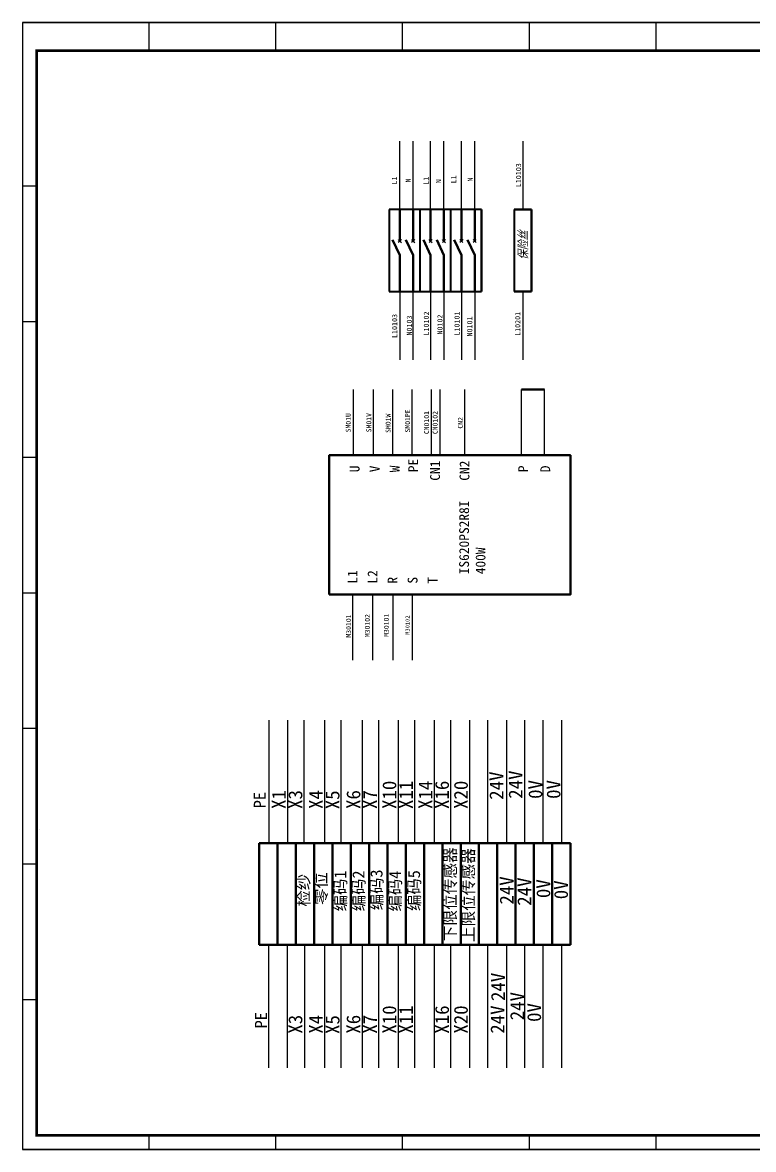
# Model space of a CAD drawing. Header units: inches. Extents: x 16762 to 17541, y 399939 to 400567.
# Drawn here: x 16761.8 to 16975.6, y 400225.7 to 400555.2 of the extents above; entities that cross this region are included whole.
import ezdxf

# ---------------------------------------------------------------- set-up
doc = ezdxf.new("R2010")
doc.units = ezdxf.units.IN
doc.header["$MEASUREMENT"] = 0
for name, color, linetype, lineweight in [('_0', 7, 'Continuous', 25), ('CU', 7, 'Continuous', 50), ('粗实线', 7, 'Continuous', 50)]:
    doc.layers.add(name, color=color, linetype=linetype, lineweight=lineweight)
doc.layers.add('细实线', color=7, linetype='Continuous')
doc.styles.get("Standard").update_dxf_attribs({"font": 'arial.ttf'})
doc.styles.add('工程文字', font='gbeitc.shx', dxfattribs={"bigfont": 'gbcbig.shx'})

# ---------------------------------------------------------------- blocks, each defined once
blk = doc.blocks.new('*U2')
at = {"layer": '_0', "color": 0}
blk.add_line((0.22, -0.23), (-0.22, 0.23), dxfattribs=at)
blk = doc.blocks.new('*U3')
at = {"layer": '粗实线', "color": 0, "linetype": 'ByBlock', "lineweight": -2, "transparency": 16777216}
blk.add_blockref('*U2', (1796.26, -1462.75), dxfattribs=at)
for p, rotation in [((1796.71, -1462.76), 270), ((1796.25, -1463.2), 89.99999999999997), ((1796.7, -1463.21), 180)]:
    blk.add_blockref('*U2', p, dxfattribs=dict(at, rotation=rotation))
blk = doc.blocks.new('*U4')
at = {"layer": '_0', "color": 0}
blk.add_line((0.22, -0.23), (-0.22, 0.23), dxfattribs=at)
blk = doc.blocks.new('*U5')
at = {"layer": '粗实线', "color": 0, "linetype": 'ByBlock', "lineweight": -2, "transparency": 16777216}
blk.add_blockref('*U4', (1796.26, -1462.75), dxfattribs=at)
for p, rotation in [((1796.71, -1462.76), 270), ((1796.25, -1463.2), 89.99999999999997), ((1796.7, -1463.21), 180)]:
    blk.add_blockref('*U4', p, dxfattribs=dict(at, rotation=rotation))
blk = doc.blocks.new('*U6')
at = {"layer": '_0', "color": 0}
blk.add_line((0.22, -0.23), (-0.22, 0.23), dxfattribs=at)
blk = doc.blocks.new('*U7')
at = {"layer": '粗实线', "color": 0, "linetype": 'ByBlock', "lineweight": -2, "transparency": 16777216}
blk.add_blockref('*U6', (1796.26, -1462.75), dxfattribs=at)
for p, rotation in [((1796.71, -1462.76), 270), ((1796.25, -1463.2), 89.99999999999997), ((1796.7, -1463.21), 180)]:
    blk.add_blockref('*U6', p, dxfattribs=dict(at, rotation=rotation))
blk = doc.blocks.new('*U8')
at = {"layer": '_0', "color": 0}
blk.add_line((0.22, -0.23), (-0.22, 0.23), dxfattribs=at)
blk = doc.blocks.new('*U9')
at = {"layer": '粗实线', "color": 0, "linetype": 'ByBlock', "lineweight": -2, "transparency": 16777216}
blk.add_blockref('*U8', (1796.26, -1462.75), dxfattribs=at)
for p, rotation in [((1796.71, -1462.76), 270), ((1796.25, -1463.2), 89.99999999999997), ((1796.7, -1463.21), 180)]:
    blk.add_blockref('*U8', p, dxfattribs=dict(at, rotation=rotation))
blk = doc.blocks.new('*U10')
at = {"layer": '_0', "color": 0}
blk.add_line((0.22, -0.23), (-0.22, 0.23), dxfattribs=at)
blk = doc.blocks.new('*U11')
at = {"layer": '粗实线', "color": 0, "linetype": 'ByBlock', "lineweight": -2, "transparency": 16777216}
blk.add_blockref('*U10', (1796.26, -1462.75), dxfattribs=at)
for p, rotation in [((1796.71, -1462.76), 270), ((1796.25, -1463.2), 89.99999999999997), ((1796.7, -1463.21), 180)]:
    blk.add_blockref('*U10', p, dxfattribs=dict(at, rotation=rotation))
blk = doc.blocks.new('*U12')
at = {"layer": '_0', "color": 0}
blk.add_line((0.22, -0.23), (-0.22, 0.23), dxfattribs=at)
blk = doc.blocks.new('*U1')
at = {"layer": '粗实线', "color": 0, "linetype": 'ByBlock', "lineweight": -2, "transparency": 16777216}
blk.add_blockref('*U12', (1796.26, -1462.75), dxfattribs=at)
for p, rotation in [((1796.71, -1462.76), 270), ((1796.25, -1463.2), 89.99999999999997), ((1796.7, -1463.21), 180)]:
    blk.add_blockref('*U12', p, dxfattribs=dict(at, rotation=rotation))

msp = doc.modelspace()

# ---------------------------------------------------------------- linework, layer by layer
at = {"color": 1}
for q in [(16761.76, 400225.71), (16761.76, 400225.71), (16988.27, 400555.18), (16988.27, 400555.18)]:
    msp.add_line((16761.76, 400555.18), q, dxfattribs=at)
for p, q in [((16798.82, 400546.94), (16798.82, 400555.18)), ((16798.82, 400546.94), (16798.82, 400555.18)), ((16835.89, 400546.94), (16835.89, 400555.18)), ((16835.89, 400546.94), (16835.89, 400555.18)), ((16872.95, 400546.94), (16872.95, 400555.18)), ((16872.95, 400546.94), (16872.95, 400555.18)), ((16910.02, 400546.94), (16910.02, 400555.18)), ((16910.02, 400546.94), (16910.02, 400555.18)), ((16947.08, 400546.94), (16947.08, 400555.18)), ((16947.08, 400546.94), (16947.08, 400555.18)), ((16795.87, 400546.94), (16765.87, 400546.94)), ((16795.87, 400546.94), (16765.87, 400546.94)), ((16765.87, 400546.94), (16765.87, 400229.83)), ((16765.87, 400507.3), (16761.76, 400507.3)), ((16765.87, 400507.3), (16761.76, 400507.3)), ((16765.87, 400500.27), (16765.87, 400440.27)), ((16765.87, 400320.27), (16765.87, 400500.27)), ((16765.87, 400467.66), (16761.76, 400467.66)), ((16765.87, 400467.66), (16761.76, 400467.66)), ((16765.87, 400428.02), (16761.76, 400428.02)), ((16765.87, 400428.02), (16761.76, 400428.02)), ((16765.87, 400388.38), (16761.76, 400388.38)), ((16765.87, 400388.38), (16761.76, 400388.38)), ((16765.87, 400388.38), (16761.76, 400388.38)), ((16765.87, 400388.38), (16761.76, 400388.38)), ((16765.87, 400348.74), (16761.76, 400348.74)), ((16765.87, 400348.74), (16761.76, 400348.74)), ((16766.65, 400319.14), (16766.65, 400319.14)), ((16766.65, 400319.14), (16766.65, 400319.14)), ((16765.87, 400309.1), (16761.76, 400309.1)), ((16765.87, 400309.1), (16761.76, 400309.1)), ((16765.87, 400269.46), (16761.76, 400269.46)), ((16765.87, 400269.46), (16761.76, 400269.46)), ((16815.32, 400229.83), (16765.87, 400229.83)), ((16765.87, 400229.83), (16795.87, 400229.83)), ((16798.82, 400225.71), (16798.82, 400229.83)), ((16798.82, 400225.71), (16798.82, 400229.83)), ((16798.82, 400229.83), (16813.24, 400229.83)), ((16813.24, 400229.83), (16798.82, 400229.83)), ((16835.89, 400225.71), (16835.89, 400229.83)), ((16835.89, 400225.71), (16835.89, 400229.83)), ((16872.95, 400225.71), (16872.95, 400229.83)), ((16872.95, 400225.71), (16872.95, 400229.83)), ((16910.02, 400225.71), (16910.02, 400229.83)), ((16910.02, 400225.71), (16910.02, 400229.83)), ((16947.08, 400225.71), (16947.08, 400229.83)), ((16947.08, 400225.71), (16947.08, 400229.83)), ((17206.54, 400225.71), (16761.76, 400225.71)), ((17206.54, 400225.71), (16761.76, 400225.71))]:
    msp.add_line(p, q)
msp.add_lwpolyline([(16988.27, 400555.18), (16761.76, 400555.18), (16761.76, 400225.71), (17206.54, 400225.71)], dxfattribs=at)
at = {"const_width": 0.824}
msp.add_lwpolyline([(16984.15, 400229.83), (16765.87, 400229.83), (16765.87, 400546.94), (16984.15, 400546.94)], dxfattribs=at)
msp.add_lwpolyline([(16984.15, 400229.83), (16765.87, 400229.83), (16765.87, 400546.94), (16984.15, 400546.94)], dxfattribs=at)
at = {"layer": 'CU', "color": 0, "lineweight": 40}
for p, q in [((16877.98, 400500.54), (16868.98, 400500.54)), ((16868.98, 400500.54), (16868.98, 400476.54)), ((16877.98, 400500.54), (16877.98, 400476.54)), ((16886.98, 400500.54), (16877.98, 400500.54)), ((16877.98, 400500.54), (16877.98, 400476.54)), ((16886.98, 400500.54), (16886.98, 400476.54)), ((16895.98, 400500.54), (16886.98, 400500.54)), ((16886.98, 400500.54), (16886.98, 400476.54)), ((16905.62, 400500.54), (16905.62, 400476.54)), ((16868.98, 400476.54), (16877.98, 400476.54)), ((16877.98, 400476.54), (16886.98, 400476.54)), ((16886.98, 400476.54), (16895.98, 400476.54))]:
    msp.add_line(p, q, dxfattribs=at)
at = {"layer": '粗实线', "color": 0}
for p, q in [((16872.15, 400500.54), (16872.15, 400491.29)), ((16876.05, 400500.54), (16876.05, 400491.29)), ((16881.15, 400500.54), (16881.15, 400491.29)), ((16885.05, 400500.54), (16885.05, 400491.29)), ((16890.15, 400500.54), (16890.15, 400491.29)), ((16894.05, 400500.54), (16894.05, 400491.29)), ((16872.15, 400487.19), (16870.01, 400491.65)), ((16876.05, 400487.19), (16873.92, 400491.65)), ((16881.15, 400487.19), (16879.01, 400491.65)), ((16885.05, 400487.19), (16882.92, 400491.65)), ((16890.15, 400487.19), (16888.01, 400491.65)), ((16894.05, 400487.19), (16891.92, 400491.65)), ((16872.15, 400487.19), (16872.15, 400476.54)), ((16876.05, 400487.19), (16876.05, 400476.54)), ((16831.01, 400315.25), (16831.01, 400285.55)), ((16836.37, 400315.25), (16836.37, 400285.55)), ((16841.73, 400315.25), (16841.73, 400285.55)), ((16847.08, 400315.25), (16847.08, 400285.55)), ((16852.44, 400315.25), (16852.44, 400285.55)), ((16857.8, 400315.25), (16857.8, 400285.55)), ((16863.15, 400315.25), (16863.15, 400285.55)), ((16868.51, 400315.25), (16868.51, 400285.55)), ((16868.51, 400315.25), (16868.51, 400285.55)), ((16873.87, 400315.25), (16873.87, 400285.55)), ((16879.22, 400315.25), (16879.22, 400285.55)), ((16884.58, 400315.25), (16884.58, 400285.55)), ((16889.94, 400315.25), (16889.94, 400285.55)), ((16895.29, 400315.25), (16895.29, 400285.55)), ((16900.65, 400315.25), (16900.65, 400285.55)), ((16906.01, 400315.25), (16906.01, 400285.55)), ((16911.36, 400315.25), (16911.36, 400285.55)), ((16916.72, 400315.25), (16916.72, 400285.55)), ((16922.08, 400315.25), (16922.08, 400285.55))]:
    msp.add_line(p, q, dxfattribs=at)
at = {"layer": '粗实线'}
for p, q in [((16895.98, 400500.54), (16895.98, 400476.54)), ((16905.62, 400500.54), (16910.62, 400500.54)), ((16910.62, 400500.54), (16910.61, 400476.54)), ((16881.15, 400476.54), (16881.15, 400487.19)), ((16885.05, 400487.19), (16885.05, 400476.54)), ((16890.15, 400487.19), (16890.15, 400476.54)), ((16894.05, 400487.19), (16894.05, 400476.54)), ((16910.61, 400476.54), (16905.62, 400476.54)), ((16907.77, 400447.87), (16914.49, 400447.87)), ((16831.01, 400315.25), (16836.37, 400315.25)), ((16836.37, 400315.25), (16841.73, 400315.25)), ((16841.73, 400315.25), (16847.08, 400315.25)), ((16847.08, 400315.25), (16852.44, 400315.25)), ((16852.44, 400315.25), (16857.8, 400315.25)), ((16857.8, 400315.25), (16863.15, 400315.25)), ((16863.15, 400315.25), (16868.51, 400315.25)), ((16868.51, 400315.25), (16873.87, 400315.25)), ((16873.87, 400315.25), (16879.22, 400315.25)), ((16879.22, 400315.25), (16884.58, 400315.25)), ((16884.58, 400315.25), (16889.94, 400315.25)), ((16889.94, 400315.25), (16895.29, 400315.25)), ((16895.29, 400315.25), (16900.65, 400315.25)), ((16895.29, 400315.25), (16895.29, 400285.55)), ((16900.65, 400315.25), (16906.01, 400315.25)), ((16906.01, 400315.25), (16911.36, 400315.25)), ((16911.36, 400315.25), (16916.72, 400315.25)), ((16916.72, 400315.25), (16922.08, 400315.25)), ((16831.01, 400285.55), (16836.37, 400285.55)), ((16836.37, 400285.55), (16841.73, 400285.55)), ((16841.73, 400285.55), (16847.08, 400285.55)), ((16847.08, 400285.55), (16852.44, 400285.55)), ((16852.44, 400285.55), (16857.8, 400285.55)), ((16857.8, 400285.55), (16863.15, 400285.55)), ((16863.15, 400285.55), (16868.51, 400285.55)), ((16868.51, 400285.55), (16873.87, 400285.55)), ((16873.87, 400285.55), (16879.22, 400285.55)), ((16879.22, 400285.55), (16884.58, 400285.55)), ((16884.58, 400285.55), (16889.94, 400285.55)), ((16889.94, 400285.55), (16895.29, 400285.55)), ((16895.29, 400285.55), (16900.65, 400285.55)), ((16900.65, 400285.55), (16906.01, 400285.55)), ((16906.01, 400285.55), (16911.36, 400285.55)), ((16911.36, 400285.55), (16916.72, 400285.55)), ((16916.72, 400285.55), (16922.08, 400285.55))]:
    msp.add_line(p, q, dxfattribs=at)
at = {"layer": '粗实线', "color": 0}
msp.add_lwpolyline([(16851.46, 400387.94), (16851.46, 400428.67), (16922.02, 400428.67), (16922.02, 400387.94)], close=True, dxfattribs=at)
at = {"layer": '细实线'}
for p, q in [((16872.15, 400500.54), (16872.15, 400520.54)), ((16876.05, 400500.54), (16876.05, 400520.54)), ((16881.15, 400500.54), (16881.15, 400520.54)), ((16885.05, 400500.54), (16885.05, 400520.54)), ((16890.15, 400500.54), (16890.15, 400520.54)), ((16894.05, 400500.54), (16894.05, 400520.54)), ((16908.12, 400520.54), (16908.12, 400500.54)), ((16872.15, 400476.54), (16872.15, 400456.54)), ((16876.05, 400456.54), (16876.05, 400476.54)), ((16908.11, 400476.54), (16908.11, 400456.54)), ((16858.6, 400428.67), (16858.6, 400447.87)), ((16864.38, 400428.67), (16864.38, 400447.87)), ((16870.05, 400428.67), (16870.05, 400447.87)), ((16875.71, 400428.67), (16875.71, 400447.87)), ((16881.37, 400428.67), (16881.37, 400447.87)), ((16883.93, 400428.67), (16883.93, 400447.87)), ((16891.12, 400428.67), (16891.12, 400447.87)), ((16907.77, 400428.67), (16907.77, 400447.87)), ((16914.49, 400428.67), (16914.49, 400447.87)), ((16858.28, 400387.94), (16858.28, 400368.74)), ((16864.13, 400387.94), (16864.13, 400368.74)), ((16870.09, 400387.94), (16870.09, 400368.74)), ((16875.78, 400387.94), (16875.78, 400368.74)), ((16833.82, 400351.25), (16833.82, 400315.25)), ((16839.27, 400351.25), (16839.27, 400315.25)), ((16844.14, 400315.25), (16844.14, 400351.25)), ((16850.13, 400351.25), (16850.13, 400315.25)), ((16855, 400315.25), (16855, 400351.25)), ((16861.1, 400351.25), (16861.1, 400315.25)), ((16865.97, 400315.25), (16865.97, 400351.25)), ((16871.63, 400351.25), (16871.63, 400315.25)), ((16876.5, 400315.25), (16876.5, 400351.25)), ((16882.16, 400351.25), (16882.16, 400315.25)), ((16887.03, 400315.25), (16887.03, 400351.25)), ((16892.55, 400351.25), (16892.55, 400315.25)), ((16897.89, 400315.25), (16897.89, 400351.25)), ((16903.4, 400315.25), (16903.4, 400351.25)), ((16908.73, 400315.25), (16908.73, 400351.25)), ((16914.06, 400315.25), (16914.06, 400351.25)), ((16919.51, 400315.25), (16919.51, 400351.25)), ((16833.69, 400285.55), (16833.69, 400249.55)), ((16839.15, 400285.55), (16839.15, 400249.55)), ((16844.22, 400285.55), (16844.22, 400249.55)), ((16850.13, 400285.55), (16850.13, 400249.55)), ((16855, 400249.55), (16855, 400285.55)), ((16861.1, 400285.55), (16861.1, 400249.55)), ((16865.97, 400249.55), (16865.97, 400285.55)), ((16871.63, 400285.55), (16871.63, 400249.55)), ((16876.5, 400249.55), (16876.5, 400285.55)), ((16882.16, 400285.55), (16882.16, 400249.55)), ((16887.03, 400249.55), (16887.03, 400285.55)), ((16892.55, 400285.55), (16892.55, 400249.55)), ((16897.89, 400249.55), (16897.89, 400285.55)), ((16903.4, 400249.55), (16903.4, 400285.55)), ((16908.73, 400249.55), (16908.73, 400285.55)), ((16914.06, 400249.55), (16914.06, 400285.55)), ((16919.51, 400249.55), (16919.51, 400285.55))]:
    msp.add_line(p, q, dxfattribs=at)
at = {"layer": '细实线', "color": 0}
for p, q in [((16881.15, 400476.54), (16881.15, 400456.54)), ((16885.05, 400476.54), (16885.05, 400456.54)), ((16890.15, 400476.54), (16890.15, 400456.54)), ((16894.05, 400476.54), (16894.05, 400456.54))]:
    msp.add_line(p, q, dxfattribs=at)

# ---------------------------------------------------------------- block references
at = {"layer": '粗实线', "color": 0}
for name, p in [('*U3', (15075.67, 401954.27)), ('*U5', (15079.57, 401954.27)), ('*U7', (15084.67, 401954.27)), ('*U9', (15088.57, 401954.27)), ('*U11', (15093.67, 401954.27)), ('*U1', (15097.57, 401954.27))]:
    msp.add_blockref(name, p, dxfattribs=at)

# ---------------------------------------------------------------- texts
at = {"lineweight": -2, "attachment_point": 1, "rotation": 90}
for s, insert, char_height, width in [('{\\fSimSun|b0|i0|c134|p2;L1}', (16887.14, 400508.16), 1.5, 17.704), ('{\\fSimSun|b0|i0|c134|p2;L10103}', (16906.09, 400507.02), 1.5, 17.704), ('{\\fSimSun|b0|i0|c134|p2;L1}', (16869.81, 400507.8), 1.5, 17.704), ('\\pt1.5;{\\fSimSun|b0|i0|c134|p2;N}', (16873.82, 400508.43), 1.5, 17.704), ('{\\fSimSun|b0|i0|c134|p2;L1}', (16879.03, 400507.74), 1.5, 17.704), ('{\\fSimSun|b0|i0|c134|p2;N}', (16882.71, 400508.18), 1.5, 17.704), ('{\\fSimSun|b0|i0|c134|p2;N}', (16891.93, 400508.66), 1.5, 17.704), ('{\\fSimSun|b0|i0|c134|p2;L10103}', (16869.86, 400462.94), 1.5, 5.3192), ('{\\fSimSun|b0|i0|c134|p2;N0103}', (16874.15, 400463.67), 1.5, 17.704), ('{\\fSimSun|b0|i0|c134|p2;L10102}', (16879.12, 400463.67), 1.5, 17.704), ('{\\fSimSun|b0|i0|c134|p2;N0102}', (16883.11, 400463.95), 1.5, 17.704), ('{\\fSimSun|b0|i0|c134|p2;L10101}', (16888.09, 400463.67), 1.5, 17.704), ('{\\fSimSun|b0|i0|c134|p2;N0101}', (16891.82, 400463.39), 1.5, 17.704), ('{\\fSimSun|b0|i0|c134|p2;L10201}', (16905.87, 400463.55), 1.5, 17.704), ('{\\fSimSun|b0|i0|c134|p2;SM01PE}', (16873.68, 400435.33), 1.44, 16.9959), ('{\\fSimSun|b0|i0|c134|p2;SM01U}', (16856.32, 400435.35), 1.44, 16.9959), ('{\\fSimSun|b0|i0|c134|p2;SM01V}', (16862.34, 400435.38), 1.44, 16.9959), ('{\\fSimSun|b0|i0|c134|p2;SM01W}', (16867.97, 400435.2), 1.44, 16.9959), ('{\\fSimSun|b0|i0|c134|p2;CN0101}', (16879.21, 400434.84), 1.44, 16.9959), ('{\\fSimSun|b0|i0|c134|p2;CN0102}', (16881.73, 400434.84), 1.44, 16.9959), ('{\\fSimSun|b0|i0|c134|p2;CN2}', (16889.12, 400436.45), 1.44, 16.9959), ('{\\fSimSun|b0|i0|c134|p2;U}', (16857.45, 400423.7), 2.88, 3.2392), ('{\\fSimSun|b0|i0|c134|p2;V}', (16863.31, 400423.7), 2.88, 3.2392), ('{\\fSimSun|b0|i0|c134|p2;W}', (16869.17, 400423.7), 2.88, 3.2392), ('{\\fSimSun|b0|i0|c134|p2;PE}', (16874.61, 400423.7), 2.88, 3.2392), ('{\\fSimSun|b0|i0|c134|p2;CN1}', (16880.99, 400421.22), 2.88, 3.2392), ('{\\fSimSun|b0|i0|c134|p2;CN2}', (16889.61, 400421.22), 2.88, 3.2392), ('{\\fSimSun|b0|i0|c134|p2;P}', (16906.77, 400423.7), 2.88, 3.2392), ('{\\fSimSun|b0|i0|c134|p2;D}', (16913.23, 400423.7), 2.88, 3.2392), ('{\\fSimSun|b0|i0|c134|p2;IS620PS2R8I\\P400W}', (16889.49, 400393.87), 2.88, 28.4289), ('{\\fSimSun|b0|i0|c134|p2;L1}', (16856.84, 400391.14), 2.88, 3.2392), ('{\\fSimSun|b0|i0|c134|p2;L2}', (16862.7, 400391.14), 2.88, 3.2392), ('{\\fSimSun|b0|i0|c134|p2;R}', (16868.56, 400391.14), 2.88, 3.2392), ('{\\fSimSun|b0|i0|c134|p2;S}', (16874.42, 400391.14), 2.88, 3.2392), ('{\\fSimSun|b0|i0|c134|p2;T}', (16880.29, 400391.14), 2.88, 3.2392), ('{\\fSimSun|b0|i0|c134|p2;M30101}', (16856.41, 400375.36), 1.44, 16.9959), ('{\\fSimSun|b0|i0|c134|p2;M30102}', (16861.9, 400375.48), 1.44, 16.9959), ('{\\fSimSun|b0|i0|c134|p2;M30101}', (16867.46, 400375.57), 1.44, 16.9959), ('{\\fSimSun|b0|i0|c134|p2;M30102}', (16873.77, 400376.19), 1.2, 14.1632), ('{\\fSimSun|b0|i0|c134|p2;24V}', (16898.35, 400327.94), 4.05, 47.8009), ('{\\fSimSun|b0|i0|c134|p2;24V}', (16903.96, 400328.24), 4.05, 47.8009), ('{\\fSimSun|b0|i0|c134|p2;X10}', (16867.04, 400325.26), 4.05, 47.8009), ('{\\fSimSun|b0|i0|c134|p2;X11}', (16871.91, 400325.26), 4.05, 47.8009), ('{\\fSimSun|b0|i0|c134|p2;X14}', (16877.58, 400325.26), 4.05, 47.8009), ('{\\fSimSun|b0|i0|c134|p2;X16}', (16882.44, 400325.26), 4.05, 47.8009), ('{\\fSimSun|b0|i0|c134|p2;X20}', (16887.96, 400325.26), 4.05, 47.8009), ('{\\fSimSun|b0|i0|c134|p2;0V}', (16909.74, 400328.21), 4.05, 47.8009), ('{\\fSimSun|b0|i0|c134|p2;0V}', (16915.07, 400328.21), 4.05, 47.8009), ('{\\fSimSun|b0|i0|c134|p2;PE}', (16829.39, 400325.46), 3.51, 14.3619), ('{\\fSimSun|b0|i0|c134|p2;X1}', (16834.68, 400325.26), 4.05, 47.8009), ('{\\fSimSun|b0|i0|c134|p2;X3}', (16839.55, 400325.26), 4.05, 47.8009), ('{\\fSimSun|b0|i0|c134|p2;X4}', (16845.55, 400325.26), 4.05, 47.8009), ('{\\fSimSun|b0|i0|c134|p2;X5}', (16850.42, 400325.17), 4.05, 47.8009), ('{\\fSimSun|b0|i0|c134|p2;X6}', (16856.51, 400325.26), 4.05, 47.8009), ('{\\fSimSun|b0|i0|c134|p2;X7}', (16861.38, 400325.26), 4.05, 47.8009), ('{\\fSimSun|b0|i0|c134|p2;下限位传感器}', (16885.18, 400286.56), 3.36, 47.8009), ('{\\fSimSun|b0|i0|c134|p2;上限位传感器}', (16890.48, 400286.3), 3.36, 47.8009), ('{\\fSimSun|b0|i0|c134|p2;检纱}', (16842.13, 400296.71), 3.51, 47.8009), ('{\\fSimSun|b0|i0|c134|p2;零位}', (16847.23, 400297.2), 3.51, 47.8009), ('{\\fSimSun|b0|i0|c134|p2;编码1}', (16852.95, 400295.31), 3.51, 47.8009), ('{\\fSimSun|b0|i0|c134|p2;编码2}', (16858.27, 400295.32), 3.51, 47.8009), ('{\\fSimSun|b0|i0|c134|p2;编码3}', (16863.54, 400295.62), 3.51, 47.8009), ('{\\fSimSun|b0|i0|c134|p2;编码4}', (16868.95, 400295.26), 3.51, 47.8009), ('{\\fSimSun|b0|i0|c134|p2;编码5}', (16874.53, 400295.41), 3.51, 47.8009), ('{\\fSimSun|b0|i0|c134|p2;24V}', (16901.35, 400297.3), 4.05, 47.8009), ('{\\fSimSun|b0|i0|c134|p2;24V}', (16906.52, 400296.96), 4.05, 47.8009), ('{\\fSimSun|b0|i0|c134|p2;0V}', (16912.08, 400299.2), 4.05, 47.8009), ('{\\fSimSun|b0|i0|c134|p2;0V}', (16917.26, 400298.86), 4.05, 47.8009), ('{\\fSimSun|b0|i0|c134|p2;24V}', (16898.82, 400269.11), 4.05, 47.8009), ('{\\fSimSun|b0|i0|c134|p2;24V}', (16904.41, 400263.48), 4.05, 47.8009), ('{\\fSimSun|b0|i0|c134|p2;X10}', (16867.04, 400259.56), 4.05, 47.8009), ('{\\fSimSun|b0|i0|c134|p2;X11}', (16871.91, 400259.56), 4.05, 47.8009), ('{\\fSimSun|b0|i0|c134|p2;X16}', (16882.44, 400259.56), 4.05, 47.8009), ('{\\fSimSun|b0|i0|c134|p2;X20}', (16887.96, 400259.56), 4.05, 47.8009), ('{\\fSimSun|b0|i0|c134|p2;24V}', (16898.66, 400259.55), 4.05, 47.8009), ('{\\fSimSun|b0|i0|c134|p2;0V}', (16909.39, 400263), 4.05, 47.8009), ('{\\fSimSun|b0|i0|c134|p2;PE}', (16829.73, 400261.09), 3.51, 14.3619), ('{\\fSimSun|b0|i0|c134|p2;X3}', (16839.55, 400259.56), 4.05, 47.8009), ('{\\fSimSun|b0|i0|c134|p2;X4}', (16845.55, 400259.56), 4.05, 47.8009), ('{\\fSimSun|b0|i0|c134|p2;X5}', (16850.42, 400259.47), 4.05, 47.8009), ('{\\fSimSun|b0|i0|c134|p2;X6}', (16856.51, 400259.56), 4.05, 47.8009), ('{\\fSimSun|b0|i0|c134|p2;X7}', (16861.38, 400259.56), 4.05, 47.8009)]:
    msp.add_mtext(s, dxfattribs=dict(at, insert=insert, char_height=char_height, width=width))
at = {"layer": '粗实线', "insert": (16906.74, 400485.73), "char_height": 3, "attachment_point": 1, "rotation": 90, "style": '工程文字'}
msp.add_mtext_dynamic_manual_height_columns('保险丝', width=16.1649, gutter_width=1, heights=[0], dxfattribs=at)

doc.saveas('drawing.dxf')
